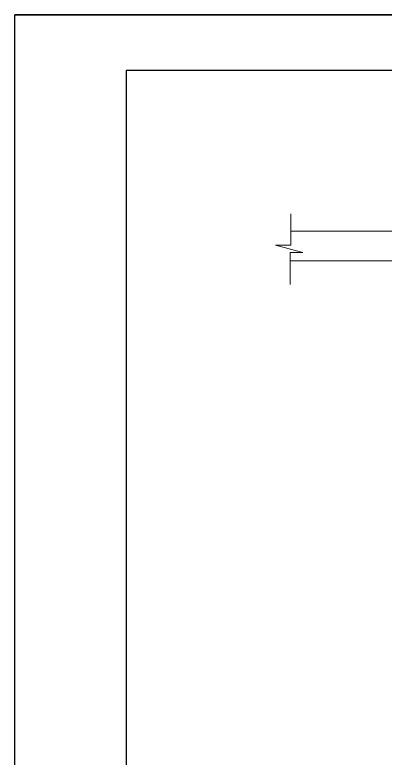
# Model space of a CAD drawing. Header units: metres. Extents: x -801 to 302, y 0 to 75.
# Drawn here: x -81.95 to -71.55, y 13.21 to 34.1 of the extents above; entities that cross this region are included whole.
import ezdxf

# ---------------------------------------------------------------- set-up
doc = ezdxf.new("R2010")
doc.units = ezdxf.units.M
doc.header["$MEASUREMENT"] = 0
doc.layers.add('6', color=6, linetype='Continuous')
doc.layers.add('walls', color=7, linetype='Continuous', lineweight=15)

msp = doc.modelspace()

# ---------------------------------------------------------------- linework, layer by layer
for p, q in [((-81.95017, 34.09542), (-35.50983, 34.09542)), ((-35.50983, 34.09542), (-81.95017, 34.09542)), ((-81.95017, 1.25882), (-81.95017, 34.09542)), ((-81.95017, 1.25882), (-81.95017, 34.09542))]:
    msp.add_line(p, q)
at = {"layer": '6'}
for p, q in [((-78.82287, 32.53178), (-78.82287, 2.82247)), ((-45.67354, 32.53178), (-78.82287, 32.53178))]:
    msp.add_line(p, q, dxfattribs=at)
at = {"layer": 'walls'}
for p, q in [((-74.19915, 28.50348), (-74.19915, 27.62327)), ((-74.19915, 28.01701), (-54.72479, 28.01701)), ((-74.19915, 27.62327), (-74.62922, 27.62327)), ((-74.62922, 27.62327), (-73.86158, 27.42141)), ((-73.86158, 27.42141), (-74.21712, 27.42141)), ((-74.21712, 27.42141), (-74.21712, 26.51704)), ((-74.21712, 27.18701), (-66.67479, 27.18701))]:
    msp.add_line(p, q, dxfattribs=at)
msp.add_lwpolyline([(-66.67479, 28.01701), (-74.19915, 28.01701), (-74.19915, 27.62327), (-74.62922, 27.62327), (-73.86158, 27.42141), (-74.21712, 27.42141), (-74.21712, 27.18701), (-66.67479, 27.18701)], close=True, dxfattribs=at)

doc.saveas('drawing.dxf')
